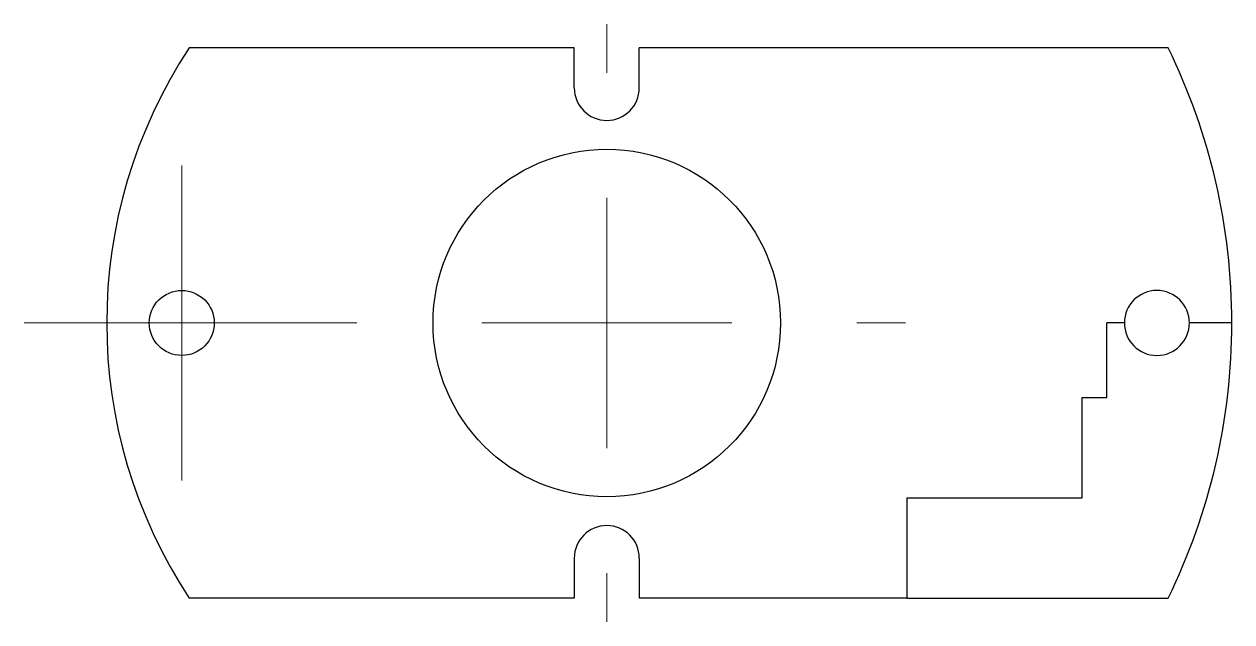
# Model space of a CAD drawing. Header units: millimetres. Extents: x 72 to 192, y 112 to 172.
import ezdxf

# ---------------------------------------------------------------- set-up
doc = ezdxf.new("R2010")
doc.units = ezdxf.units.MM

# ---------------------------------------------------------------- blocks, each defined once
blk = doc.blocks.new('SW_CENTERMARKSYMBOL_0')
at = {"color": 0, "linetype": 'Continuous', "lineweight": 18}
for p, q in [((0, 25), (0, 29.87)), ((0, 0), (0, 12.5)), ((-25, 0), (-29.87, 0)), ((0, 0), (-12.5, 0)), ((0, 0), (0, -12.5)), ((0, 0), (12.5, 0)), ((25, 0), (29.87, 0)), ((0, -25), (0, -29.87))]:
    blk.add_line(p, q, dxfattribs=at)
blk = doc.blocks.new('SW_CENTERMARKSYMBOL_1')
at = {"color": 0, "linetype": 'Continuous', "lineweight": 18}
for p, q in [((0, 12.5), (0, 15.75)), ((0, 0), (0, 12.5)), ((-12.5, 0), (-15.75, 0)), ((0, 0), (-12.5, 0)), ((0, 0), (0, -12.5)), ((0, 0), (12.5, 0)), ((12.5, 0), (15.75, 0)), ((0, -12.5), (0, -15.75))]:
    blk.add_line(p, q, dxfattribs=at)

msp = doc.modelspace()

# ---------------------------------------------------------------- linework, layer by layer
at = {"color": 7, "linetype": 'Continuous', "lineweight": 25}
for p, q in [((126.53, 169.87), (88.02, 169.87)), ((126.53, 165.87), (126.53, 169.87)), ((133.03, 165.87), (133.03, 169.87)), ((185.9, 169.87), (133.03, 169.87)), ((181.53, 142.37), (179.78, 142.37)), ((179.78, 134.87), (179.78, 142.37)), ((192.28, 142.37), (188.03, 142.37)), ((179.78, 134.87), (177.28, 134.87)), ((177.28, 134.87), (177.28, 124.87)), ((177.28, 124.87), (159.78, 124.87)), ((159.78, 124.87), (159.78, 114.87)), ((126.53, 118.87), (126.53, 114.87)), ((133.03, 118.87), (133.03, 114.87)), ((126.53, 114.87), (88.02, 114.87)), ((159.78, 114.87), (133.03, 114.87)), ((159.78, 114.87), (185.9, 114.87))]:
    msp.add_line(p, q, dxfattribs=at)
for centre, radius in [((129.78, 142.37), 17.37), ((87.28, 142.37), 3.25)]:
    msp.add_circle(centre, radius, dxfattribs=at)
for centre, radius, start, end in [((129.78, 142.37), 50, 146.633, 213.367), ((129.78, 142.37), 62.5, 360, 26.1039), ((129.78, 165.87), 3.25, 180, 0), ((184.78, 142.37), 3.25, 360, 180), ((184.78, 142.37), 3.25, 180, 360), ((129.78, 142.37), 62.5, 333.8961, 360), ((129.78, 118.87), 3.25, 0, 180)]:
    msp.add_arc(centre, radius, start, end, dxfattribs=at)

# ---------------------------------------------------------------- block references
at = {"color": 7, "linetype": 'Continuous', "lineweight": 18}
for name, p in [('SW_CENTERMARKSYMBOL_0', (129.78, 142.37)), ('SW_CENTERMARKSYMBOL_1', (87.28, 142.37))]:
    msp.add_blockref(name, p, dxfattribs=at)

doc.saveas('drawing.dxf')
